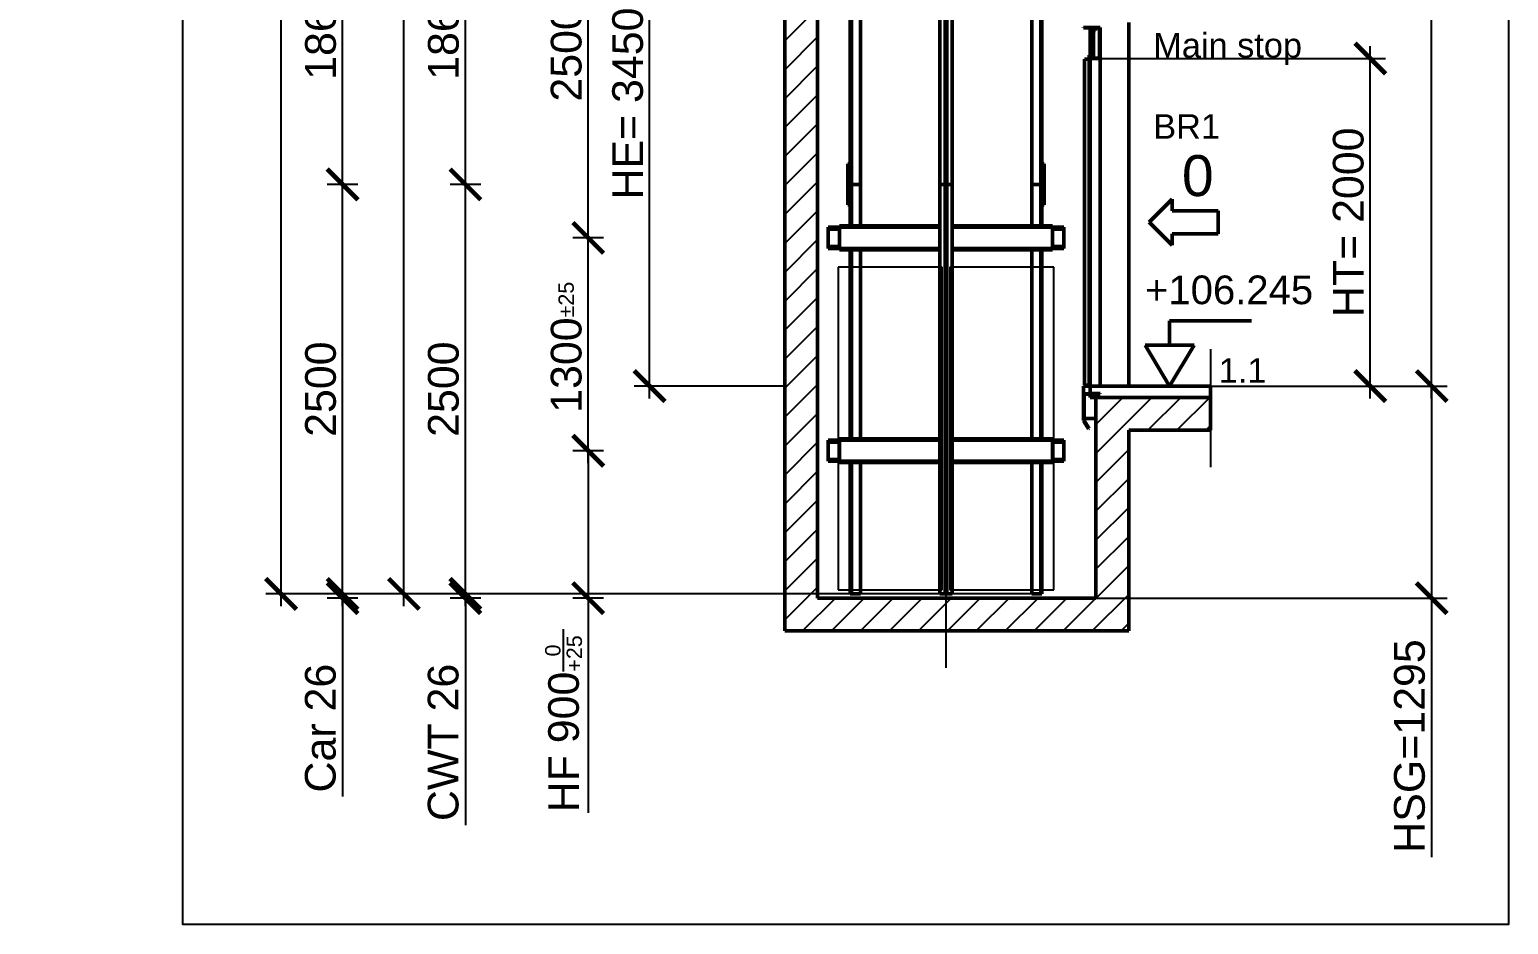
# Model space of a CAD drawing. Header units: millimetres. Extents: x -9546 to 173314, y -46180 to 27253.
# Drawn here: x 65256 to 74286, y -37733 to -32270 of the extents above; entities that cross this region are included whole.
import ezdxf

# ---------------------------------------------------------------- set-up
doc = ezdxf.new("R2010")
doc.units = ezdxf.units.MM
doc.linetypes.add('AM_ISO02W050', pattern=[7.5, 6, -1.5])
doc.linetypes.add('AM_ISO08W050', pattern=[18, 12, -1.5, 3, -1.5])
for name, color, linetype, lineweight in [('AM_0', 7, 'Continuous', 50), ('AM_5', 3, 'Continuous', 25), ('AM_8', 1, 'Continuous', 25), ('LDCar-AM_0', 7, 'Continuous', 50), ('LDCar-AM_3', 6, 'AM_ISO02W050', 25), ('LDCar-AM_4', 3, 'Continuous', 25), ('LDGuides-AM_0', 7, 'Continuous', 50), ('LDRailBrackets-AM_0', 7, 'Continuous', 50), ('LDShaft-AM_0', 7, 'Continuous', 50), ('LDShaft-AM_5', 3, 'Continuous', 25), ('LDShaft-AM_7', 4, 'AM_ISO08W050', 25)]:
    doc.layers.add(name, color=color, linetype=linetype, lineweight=lineweight)
doc.layers.add('AM_VIEWS', color=1, linetype='Continuous', lineweight=25, plot=False)
doc.styles.add('LD', font='ARIALUNI.ttf')
doc.dimstyles.new('LIFT', dxfattribs={"dimtxt": 2.5, "dimasz": 2.5, "dimexe": 1.25, "dimexo": 0, "dimgap": 0.5, "dimtad": 1, "dimdec": 0, "dimzin": 1, "dimdsep": 46, "dimtxsty": 'LD', "dimblk": 'ARCHTICK', "dimcen": 0, "dimdle": 1, "dimclrd": 3, "dimclre": 3, "dimclrt": 4, "dimadec": 0, "dimazin": 0, "dimtp": 0.1, "dimtm": 0.1, "dimtfac": 0.71, "dimtdec": 0, "dimtix": 1, "dimtmove": 0, "dimatfit": 3, "dimfxl": 1, "dimtolj": 1, "dimarcsym": 0})

# ---------------------------------------------------------------- blocks, each defined once
blk = doc.blocks.new('LD_20260611094835_0000028C')
at = {"layer": 'AM_8'}
for p, q in [((-1900, 3403.3), (-1700, 3603.3)), ((-1900, 3226.5), (-1700, 3426.5)), ((-1900, 3049.7), (-1700, 3249.7)), ((-1900, 2873), (-1700, 3073)), ((-1900, 2696.2), (-1700, 2896.2)), ((-1900, 2519.4), (-1700, 2719.4)), ((-1900, 2342.6), (-1700, 2542.6)), ((-1900, 2165.9), (-1700, 2365.9)), ((-1900, 1989.1), (-1700, 2189.1)), ((-1900, 1812.3), (-1700, 2012.3)), ((-1900, 1635.5), (-1700, 1835.5)), ((-1900, 1458.8), (-1700, 1658.8)), ((-1900, 1282), (-1700, 1482)), ((-1900, 1105.2), (-1700, 1305.2)), ((0, 883.9), (341.1, 1225)), ((0, 1060.7), (164.3, 1225)), ((317.9, 1025), (517.9, 1225)), ((494.7, 1025), (694.7, 1225)), ((-1900, 928.4), (-1700, 1128.4)), ((671.4, 1025), (700, 1053.6)), ((-1900, 751.7), (-1700, 951.7)), ((0, 707.1), (200, 907.1)), ((-1900, 574.9), (-1700, 774.9)), ((0, 530.3), (200, 730.3)), ((-1900, 398.1), (-1700, 598.1)), ((0, 353.6), (200, 553.6)), ((-1900, 221.3), (-1700, 421.3)), ((0, 176.8), (200, 376.8)), ((-1900, 44.5), (-1700, 244.5)), ((-200, -200), (200, 200)), ((-1900, -132.2), (-1700, 67.8)), ((-23.2, -200), (200, 23.2)), ((-1791, -200), (-1591, 0)), ((-1614.2, -200), (-1414.2, 0)), ((-1437.4, -200), (-1237.4, 0)), ((-1260.7, -200), (-1060.7, 0)), ((-1083.9, -200), (-883.9, 0)), ((-907.1, -200), (-707.1, 0)), ((-730.3, -200), (-530.3, 0)), ((-553.6, -200), (-353.6, 0)), ((-376.8, -200), (-176.8, 0)), ((153.6, -200), (200, -153.6))]:
    blk.add_line(p, q, dxfattribs=at)
blk = doc.blocks.new('LD_20260611094835_0000028D')
at = {"layer": 'LDShaft-AM_0'}
for p, q in [((-1900, 24391), (-1900, 0)), ((-1700, 0), (-1700, 24191)), ((200, 1295), (200, 3515)), ((80, 1225), (0, 1225)), ((0, 1225), (0, 0)), ((200, 1225), (80, 1225)), ((700, 1225), (200, 1225)), ((700, 1025), (700, 1225)), ((200, -200), (200, 1025)), ((200, 1025), (700, 1025)), ((-1900, 0), (-1900, -200)), ((0, 0), (-1700, 0)), ((-1900, -200), (0, -200)), ((0, -200), (80, -200)), ((80, -200), (200, -200))]:
    blk.add_line(p, q, dxfattribs=at)
blk = doc.blocks.new('LD_ENTRY_R')
for p, q in [((0, 0), (140.6, 140.6)), ((140.6, 70.3), (140.6, 140.6)), ((0, 0), (140.6, -140.6)), ((140.6, 70.3), (422, 70.3)), ((422, -70.3), (422, 70.3)), ((140.6, -70.3), (422, -70.3)), ((140.6, -70.3), (140.6, -140.6))]:
    blk.add_line(p, q)
blk = doc.blocks.new('LD_20260611094835_00000295')
at = {"layer": 'LDCar-AM_0'}
blk.add_blockref('LD_ENTRY_R', (0, 0), dxfattribs=at)
at = {"layer": 'LDCar-AM_0', "style": 'LD'}
blk.add_text('0', height=250, dxfattribs=at).set_placement((200, 160))
blk = doc.blocks.new('LD_ENTRY_FLOOR_R')
for p, q in [((0, 0), (-150, 250)), ((150, 250), (0, 0))]:
    blk.add_line(p, q)
at = {"layer": 'AM_0'}
for p, q in [((0, 397.7), (500, 397.7)), ((0, 250), (0, 397.7)), ((-150, 250), (150, 250))]:
    blk.add_line(p, q, dxfattribs=at)
blk = doc.blocks.new('LD_20260611094835_00000296')
at = {"layer": 'LDCar-AM_0'}
blk.add_blockref('LD_ENTRY_FLOOR_R', (0, 0), dxfattribs=at)
at = {"layer": 'LDCar-AM_0', "style": 'LD'}
blk.add_text('+106.245', height=175, dxfattribs=at).set_placement((-150, 500))
blk = doc.blocks.new('LD_20260611094835_00000297')
at = {"layer": 'LDShaft-AM_0'}
for p, q in [((0, 0), (-35, 0)), ((-35, 0), (-35, -70)), ((80, 0), (0, 0)), ((200, 0), (80, 0)), ((700, 0), (200, 0)), ((700, -70), (700, 0)), ((-35, -70), (0, -70)), ((0, -70), (80, -70)), ((80, -70), (200, -70)), ((200, -70), (700, -70))]:
    blk.add_line(p, q, dxfattribs=at)
blk = doc.blocks.new('LD_20260611094835_00000298')
at = {"layer": 'LDShaft-AM_0'}
for p, q in [((0, 0), (-35, 0)), ((-35, 0), (-35, -1)), ((0, -1), (0, 0)), ((-71, -1), (-71, -151)), ((-35, -1), (-71, -1)), ((-35, -1), (0, -1)), ((0, -151), (0, -22.5)), ((-71, -151), (0, -151))]:
    blk.add_line(p, q, dxfattribs=at)
blk = doc.blocks.new('LD_20260611094835_00000299')
at = {"layer": 'LDCar-AM_0'}
for p, q in [((-40, 2190), (-100, 2190)), ((-100, 2190), (-100, 2187)), ((-100, 2187), (-43, 2187)), ((-60, 2187), (-60, 2003)), ((-43, 2187), (-43, 2010)), ((-30, 2190), (-40, 2190)), ((-40, 2010), (-40, 2190)), ((-30, 2190), (-30, 2170)), ((0, 2190), (-30, 2190)), ((-30, 2170), (-27, 2170)), ((-27, 2170), (-27, 2187)), ((-27, 2187), (-3, 2187)), ((-3, 2187), (-3, 2003)), ((0, 2000), (0, 2190)), ((-66.5, 1995), (-95, 1995)), ((-95, 1995), (-95, 5)), ((-63.5, 2020), (-66.5, 2020)), ((-66.5, 2020), (-66.5, 2000)), ((-66.5, 2000), (0, 2000)), ((-66.5, 5), (-66.5, 1995)), ((-63.5, 2003), (-63.5, 2020)), ((-3, 2003), (-63.5, 2003)), ((-60, 2000), (-60, 0)), ((-43, 2010), (-40, 2010)), ((0, 0), (0, 2000)), ((-60, 0), (-100, 0)), ((-100, 0), (-100, -47.5)), ((-95, 5), (-66.5, 5)), ((-60, -44.5), (-60, 0)), ((-60, 0), (0, 0)), ((-100, -47.5), (-100, -210)), ((-97, -210), (-97, -47.5)), ((-97, -47.5), (-60, -47.5)), ((0, -44.5), (-60, -44.5)), ((-60, -47.5), (0, -47.5)), ((0, -47.5), (0, -44.5)), ((-100, -210), (-97, -210)), ((-97.2, -210.2), (-99.8, -211.8)), ((-99.8, -211.8), (-69.8, -260.8)), ((-67.2, -259.2), (-97.2, -210.2)), ((-69.8, -260.8), (-67.2, -259.2))]:
    blk.add_line(p, q, dxfattribs=at)
blk = doc.blocks.new('LD_20260611094835_000002D3')
at = {"layer": 'AM_0'}
for p, q in [((-725, 0.5), (-742.7, 0.5)), ((-742.7, 0.5), (-742.7, 0)), ((-725, 0), (-725, 0.5)), ((-725, 0.5), (-725, 0)), ((-707.3, 0.5), (-725, 0.5)), ((-707.3, 0), (-707.3, 0.5)), ((-100, 0.5), (-117.7, 0.5)), ((-117.7, 0.5), (-117.7, 0)), ((-100, 0), (-100, 0.5)), ((-100, 0.5), (-100, 0)), ((-82.3, 0.5), (-100, 0.5)), ((-82.3, 0), (-82.3, 0.5))]:
    blk.add_line(p, q, dxfattribs=at)
blk = doc.blocks.new('LD_20260611094835_000002D7')
at = {"layer": 'LDShaft-AM_7'}
blk.add_line((0, -20061), (0, 4980), dxfattribs=at)
blk = doc.blocks.new('LD_20260611094835_000002D9')
at = {"layer": 'LDCar-AM_3'}
for p, q in [((-23, 2020), (-658, 2020)), ((-658, 2020), (-658, 50)), ((-23, 50), (-23, 2020)), ((658, 2020), (23, 2020)), ((23, 2020), (23, 50)), ((658, 50), (658, 2020)), ((-658, 50), (-23, 50)), ((23, 50), (658, 50))]:
    blk.add_line(p, q, dxfattribs=at)
blk = doc.blocks.new('LD_20260611094835_000002DB')
at = {"layer": 'LDRailBrackets-AM_0'}
for p, q in [((-650, 64.5), (-720, 64.5)), ((-720, 64.5), (-720, 56.5)), ((-709, 56.5), (-720, 56.5)), ((-720, 56.5), (-720, 52.5)), ((-720, 52.5), (-720, -52.5)), ((-720, 52.5), (-709, 52.5)), ((-650, 56.5), (-709, 56.5)), ((-709, 56.5), (-709, 52.5)), ((-709, 52.5), (-709, 56.5)), ((-709, 52.5), (-650, 52.5)), ((-650, 72.5), (-650, 64.5)), ((-37.5, 72.5), (-650, 72.5)), ((-650, 64.5), (-650, -64.5)), ((-37.5, 64.5), (-650, 64.5)), ((650, 72.5), (37.5, 72.5)), ((650, 64.5), (37.5, 64.5)), ((650, 64.5), (650, 72.5)), ((720, 64.5), (650, 64.5)), ((650, -64.5), (650, 64.5)), ((709, 56.5), (650, 56.5)), ((650, 52.5), (709, 52.5)), ((709, 52.5), (709, 56.5)), ((709, 56.5), (709, 52.5)), ((720, 56.5), (709, 56.5)), ((709, 52.5), (720, 52.5)), ((720, 56.5), (720, 64.5)), ((720, 52.5), (720, 56.5)), ((720, -52.5), (720, 52.5)), ((-709, -52.5), (-720, -52.5)), ((-720, -52.5), (-720, -56.5)), ((-720, -56.5), (-720, -64.5)), ((-720, -56.5), (-709, -56.5)), ((-720, -64.5), (-650, -64.5)), ((-650, -52.5), (-709, -52.5)), ((-709, -52.5), (-709, -56.5)), ((-709, -56.5), (-709, -52.5)), ((-709, -56.5), (-650, -56.5)), ((-650, -64.5), (-37.5, -64.5)), ((-650, -64.5), (-650, -72.5)), ((-650, -72.5), (-37.5, -72.5)), ((37.5, -64.5), (650, -64.5)), ((37.5, -72.5), (650, -72.5)), ((709, -52.5), (650, -52.5)), ((650, -56.5), (709, -56.5)), ((650, -64.5), (720, -64.5)), ((650, -72.5), (650, -64.5)), ((709, -52.5), (709, -56.5)), ((720, -52.5), (709, -52.5)), ((709, -56.5), (709, -52.5)), ((709, -56.5), (720, -56.5)), ((720, -56.5), (720, -52.5)), ((720, -64.5), (720, -56.5))]:
    blk.add_line(p, q, dxfattribs=at)
blk = doc.blocks.new('LD_20260611094835_000002DC')
at = {"layer": 'LDRailBrackets-AM_0'}
for p, q in [((-650, 64.5), (-720, 64.5)), ((-720, 64.5), (-720, 56.5)), ((-709, 56.5), (-720, 56.5)), ((-720, 56.5), (-720, 52.5)), ((-720, 52.5), (-720, -52.5)), ((-720, 52.5), (-709, 52.5)), ((-709, 52.5), (-709, 56.5)), ((-650, 56.5), (-709, 56.5)), ((-709, 56.5), (-709, 52.5)), ((-709, 52.5), (-650, 52.5)), ((-650, 72.5), (-650, 64.5)), ((-37.5, 72.5), (-650, 72.5)), ((-650, 64.5), (-650, -64.5)), ((-37.5, 64.5), (-650, 64.5)), ((650, 72.5), (37.5, 72.5)), ((650, 64.5), (37.5, 64.5)), ((650, 64.5), (650, 72.5)), ((650, -64.5), (650, 64.5)), ((720, 64.5), (650, 64.5)), ((709, 56.5), (650, 56.5)), ((650, 52.5), (709, 52.5)), ((709, 56.5), (709, 52.5)), ((720, 56.5), (709, 56.5)), ((709, 52.5), (709, 56.5)), ((709, 52.5), (720, 52.5)), ((720, 56.5), (720, 64.5)), ((720, 52.5), (720, 56.5)), ((720, -52.5), (720, 52.5)), ((-709, -52.5), (-720, -52.5)), ((-720, -52.5), (-720, -56.5)), ((-720, -56.5), (-720, -64.5)), ((-720, -56.5), (-709, -56.5)), ((-720, -64.5), (-650, -64.5)), ((-709, -56.5), (-709, -52.5)), ((-650, -52.5), (-709, -52.5)), ((-709, -52.5), (-709, -56.5)), ((-709, -56.5), (-650, -56.5)), ((-650, -64.5), (-37.5, -64.5)), ((-650, -64.5), (-650, -72.5)), ((-650, -72.5), (-37.5, -72.5)), ((37.5, -64.5), (650, -64.5)), ((37.5, -72.5), (650, -72.5)), ((709, -52.5), (650, -52.5)), ((650, -56.5), (709, -56.5)), ((650, -64.5), (720, -64.5)), ((650, -72.5), (650, -64.5)), ((709, -56.5), (709, -52.5)), ((709, -52.5), (709, -56.5)), ((720, -52.5), (709, -52.5)), ((709, -56.5), (720, -56.5)), ((720, -56.5), (720, -52.5)), ((720, -64.5), (720, -56.5))]:
    blk.add_line(p, q, dxfattribs=at)
blk = doc.blocks.new('LD_20260611094835_000002EC')
at = {"layer": 'LDGuides-AM_0'}
for p, q in [((24, 930), (-31, 930)), ((-31, 930), (-31, -930)), ((31, 930), (24, 930)), ((24, 930), (24, -930)), ((24, -930), (24, 930)), ((31, -930), (31, 930)), ((-31, -930), (24, -930)), ((24, -930), (31, -930))]:
    blk.add_line(p, q, dxfattribs=at)
blk = doc.blocks.new('LD_20260611094835_000002F8')
at = {"layer": 'LDGuides-AM_0'}
for p, q in [((24, 1250), (-31, 1250)), ((-31, 1250), (-31, 996.5)), ((24, 996.5), (24, 1250)), ((31, 1250), (24, 1250)), ((24, 1250), (24, 996.5)), ((31, 996.5), (31, 1250)), ((-31, 851.5), (-31, -303.5)), ((24, -303.5), (24, 851.5)), ((24, 851.5), (24, -303.5)), ((31, -303.5), (31, 851.5)), ((-31, -448.5), (-31, -1250)), ((24, -1250), (24, -448.5)), ((24, -448.5), (24, -1250)), ((31, -1250), (31, -448.5)), ((-31, -1250), (24, -1250)), ((24, -1250), (31, -1250))]:
    blk.add_line(p, q, dxfattribs=at)
blk = doc.blocks.new('LD_20260611094835_000002F9')
at = {"layer": 'AM_0'}
for p, q in [((15, 125), (0, 125)), ((0, 125), (0, -125)), ((15, -125), (15, 125)), ((0, -125), (15, -125))]:
    blk.add_line(p, q, dxfattribs=at)
blk = doc.blocks.new('LD_20260611094835_000002FC')
at = {"layer": 'LDGuides-AM_0'}
for p, q in [((-24, 930), (-31, 930)), ((-31, 930), (-31, -930)), ((31, 930), (-24, 930)), ((-24, 930), (-24, -930)), ((-24, -930), (-24, 930)), ((31, -930), (31, 930)), ((-31, -930), (-24, -930)), ((-24, -930), (31, -930))]:
    blk.add_line(p, q, dxfattribs=at)
blk = doc.blocks.new('LD_20260611094835_000002FE')
at = {"layer": 'LDGuides-AM_0'}
for p, q in [((-24, 1250), (-31, 1250)), ((-31, 1250), (-31, 996.5)), ((31, 1250), (-24, 1250)), ((-24, 1250), (-24, 996.5)), ((-24, 996.5), (-24, 1250)), ((31, 996.5), (31, 1250)), ((-31, 851.5), (-31, -303.5)), ((-24, 851.5), (-24, -303.5)), ((-24, -303.5), (-24, 851.5)), ((31, -303.5), (31, 851.5)), ((-31, -448.5), (-31, -1250)), ((-24, -448.5), (-24, -1250)), ((-24, -1250), (-24, -448.5)), ((31, -1250), (31, -448.5)), ((-31, -1250), (-24, -1250)), ((-24, -1250), (31, -1250))]:
    blk.add_line(p, q, dxfattribs=at)
blk = doc.blocks.new('LD_20260611094835_000002FF')
at = {"layer": 'AM_0'}
for p, q in [((0, 125), (-15, 125)), ((-15, 125), (-15, -125)), ((0, -125), (0, 125)), ((-15, -125), (0, -125))]:
    blk.add_line(p, q, dxfattribs=at)
blk = doc.blocks.new('LD_20260611094835_00000316')
at = {"layer": 'LDGuides-AM_0'}
for p, q in [((-5, 930), (-37.5, 930)), ((-37.5, 930), (-37.5, -930)), ((-5, -930), (-5, 930)), ((5, 930), (-5, 930)), ((-5, 930), (-5, -930)), ((37.5, 930), (5, 930)), ((5, 930), (5, -930)), ((5, -930), (5, 930)), ((37.5, -930), (37.5, 930)), ((-37.5, -930), (-5, -930)), ((-5, -930), (5, -930)), ((5, -930), (37.5, -930))]:
    blk.add_line(p, q, dxfattribs=at)
blk = doc.blocks.new('LD_20260611094835_00000322')
at = {"layer": 'LDGuides-AM_0'}
for p, q in [((-5, 1250), (-37.5, 1250)), ((-37.5, 1250), (-37.5, -1250)), ((-5, -1250), (-5, 1250)), ((5, 1250), (-5, 1250)), ((-5, 1250), (-5, -1250)), ((37.5, 1250), (5, 1250)), ((5, 1250), (5, -1250)), ((5, -1250), (5, 1250)), ((37.5, -1250), (37.5, 1250)), ((-37.5, -1250), (-5, -1250)), ((-5, -1250), (5, -1250)), ((5, -1250), (37.5, -1250))]:
    blk.add_line(p, q, dxfattribs=at)
blk = doc.blocks.new('_ArchTick')
at = {"color": 0, "linetype": 'ByBlock', "const_width": 0.15}
blk.add_lwpolyline([(-0.5, -0.5), (0.5, 0.5)], dxfattribs=at)
blk = doc.blocks.new('*D2491')
at = {"layer": 'Defpoints', "color": 0, "transparency": 16777216}
for p in [(69042.3, -30996.1), (69867.3, -30996.1), (69867.3, -34446.1)]:
    blk.add_point(p, dxfattribs=at)
at = {"layer": 'LDShaft-AM_5', "color": 3, "lineweight": -2, "transparency": 16777216}
for p, q in [((69042.3, -34521.1), (69042.3, -30921.1)), ((69867.3, -30996.1), (68948.5, -30996.1)), ((69867.3, -34446.1), (68948.5, -34446.1))]:
    blk.add_line(p, q, dxfattribs=at)
at = {"layer": 'LDShaft-AM_5', "color": 3, "lineweight": -2, "transparency": 16777216, "xscale": 187.5, "yscale": 187.5, "zscale": 187.5}
for p, rotation in [((69042.3, -30996.1), 90), ((69042.3, -34446.1), 270)]:
    blk.add_blockref('_ArchTick', p, dxfattribs=dict(at, rotation=rotation))
at = {"layer": 'LDShaft-AM_5', "color": 4, "transparency": 16777216, "insert": (68909, -32721.1), "char_height": 187.5, "attachment_point": 5, "rotation": 90, "style": 'LD'}
blk.add_mtext('\\A1;HE= 3450', dxfattribs=at)
blk = doc.blocks.new('*D2492')
at = {"layer": 'Defpoints', "color": 0, "transparency": 16777216}
for p in [(67167.3, -33215.1), (67261, -33215.1), (67261, -35715.1)]:
    blk.add_point(p, dxfattribs=at)
at = {"layer": 'LDShaft-AM_5', "color": 3, "lineweight": -2, "transparency": 16777216}
for p, q in [((67261, -33215.1), (67073.5, -33215.1)), ((67167.3, -35790.1), (67167.3, -33140.1)), ((67261, -35715.1), (67073.5, -35715.1))]:
    blk.add_line(p, q, dxfattribs=at)
at = {"layer": 'LDShaft-AM_5', "color": 3, "lineweight": -2, "transparency": 16777216, "xscale": 187.5, "yscale": 187.5, "zscale": 187.5}
for p, rotation in [((67167.3, -33215.1), 90), ((67167.3, -35715.1), 270)]:
    blk.add_blockref('_ArchTick', p, dxfattribs=dict(at, rotation=rotation))
at = {"layer": 'LDShaft-AM_5', "color": 4, "transparency": 16777216, "insert": (67034, -34465.1), "char_height": 187.5, "attachment_point": 5, "rotation": 90, "style": 'LD'}
blk.add_mtext('\\A1;2500', dxfattribs=at)
blk = doc.blocks.new('*D2493')
at = {"layer": 'AM_5', "color": 3, "lineweight": -2, "transparency": 16777216}
for p, q in [((66792.3, -35790.1), (66792.3, -12720.1)), ((70852.3, -12795.1), (66698.5, -12795.1)), ((70852.3, -35715.1), (66698.5, -35715.1))]:
    blk.add_line(p, q, dxfattribs=at)
at = {"layer": 'Defpoints', "color": 0, "transparency": 16777216}
for p in [(66792.3, -12795.1), (70852.3, -12795.1), (70852.3, -35715.1)]:
    blk.add_point(p, dxfattribs=at)
at = {"layer": 'AM_5', "color": 3, "lineweight": -2, "transparency": 16777216, "xscale": 187.5, "yscale": 187.5, "zscale": 187.5}
for p, rotation in [((66792.3, -12795.1), 90), ((66792.3, -35715.1), 270)]:
    blk.add_blockref('_ArchTick', p, dxfattribs=dict(at, rotation=rotation))
at = {"layer": 'AM_5', "color": 4, "transparency": 16777216, "insert": (66631.9, -24255.1), "char_height": 187.5, "attachment_point": 5, "rotation": 90, "style": 'LD'}
blk.add_mtext('\\A1;Car Guide rail track length (T75-3/B 75/62/10) = 22920', dxfattribs=at)
blk = doc.blocks.new('*D2497')
at = {"layer": 'Defpoints', "color": 0, "transparency": 16777216}
for p in [(67167.3, -31355.1), (67261, -31355.1), (67261, -33215.1)]:
    blk.add_point(p, dxfattribs=at)
at = {"layer": 'LDShaft-AM_5', "color": 3, "lineweight": -2, "transparency": 16777216}
for p, q in [((67167.3, -33290.1), (67167.3, -31280.1)), ((67261, -31355.1), (67073.5, -31355.1)), ((67261, -33215.1), (67073.5, -33215.1))]:
    blk.add_line(p, q, dxfattribs=at)
at = {"layer": 'LDShaft-AM_5', "color": 3, "lineweight": -2, "transparency": 16777216, "xscale": 187.5, "yscale": 187.5, "zscale": 187.5}
for p, rotation in [((67167.3, -31355.1), 90), ((67167.3, -33215.1), 270)]:
    blk.add_blockref('_ArchTick', p, dxfattribs=dict(at, rotation=rotation))
at = {"layer": 'LDShaft-AM_5', "color": 4, "transparency": 16777216, "insert": (67034, -32285.1), "char_height": 187.5, "attachment_point": 5, "rotation": 90, "style": 'LD'}
blk.add_mtext('\\A1;1860', dxfattribs=at)
blk = doc.blocks.new('*D2498')
at = {"layer": 'Defpoints', "color": 0, "transparency": 16777216}
for p in [(67167.3, -35715.1), (67261, -35715.1), (67261, -35741.1)]:
    blk.add_point(p, dxfattribs=at)
at = {"layer": 'LDShaft-AM_5', "color": 3, "lineweight": -2, "transparency": 16777216}
for p, q in [((67167.3, -35715.1), (67167.3, -35527.6)), ((67261, -35715.1), (67073.5, -35715.1)), ((67261, -35741.1), (67073.5, -35741.1)), ((67167.3, -35715.1), (67167.3, -35741.1)), ((67167.3, -35741.1), (67167.3, -36953))]:
    blk.add_line(p, q, dxfattribs=at)
at = {"layer": 'LDShaft-AM_5', "color": 3, "lineweight": -2, "transparency": 16777216, "xscale": 187.5, "yscale": 187.5, "zscale": 187.5}
for p, rotation in [((67167.3, -35715.1), 270), ((67167.3, -35741.1), 90)]:
    blk.add_blockref('_ArchTick', p, dxfattribs=dict(at, rotation=rotation))
at = {"layer": 'LDShaft-AM_5', "color": 4, "transparency": 16777216, "insert": (67032.8, -36534.6), "char_height": 187.5, "attachment_point": 5, "rotation": 90, "style": 'LD'}
blk.add_mtext('\\A1;Car 26', dxfattribs=at)
blk = doc.blocks.new('_NONE')
blk = doc.blocks.new('*D2503')
at = {"layer": 'Defpoints', "color": 0, "transparency": 16777216}
for p in [(71792.3, -32446.1), (73442.3, -32446.1), (71792.3, -34446.1)]:
    blk.add_point(p, dxfattribs=at)
at = {"layer": 'LDShaft-AM_5', "color": 3, "lineweight": -2, "transparency": 16777216}
for p, q in [((73442.3, -34521.1), (73442.3, -32371.1)), ((71792.3, -32446.1), (73536, -32446.1)), ((71792.3, -34446.1), (73536, -34446.1))]:
    blk.add_line(p, q, dxfattribs=at)
at = {"layer": 'LDShaft-AM_5', "color": 3, "lineweight": -2, "transparency": 16777216, "xscale": 187.5, "yscale": 187.5, "zscale": 187.5}
for p, rotation in [((73442.3, -32446.1), 90), ((73442.3, -34446.1), 270)]:
    blk.add_blockref('_ArchTick', p, dxfattribs=dict(at, rotation=rotation))
at = {"layer": 'LDShaft-AM_5', "color": 4, "transparency": 16777216, "insert": (73309, -33446.1), "char_height": 187.5, "attachment_point": 5, "rotation": 90, "style": 'LD'}
blk.add_mtext('\\A1;HT= 2000', dxfattribs=at)
blk = doc.blocks.new('*D2507')
at = {"layer": 'Defpoints', "color": 0, "transparency": 16777216}
for p in [(68667.3, -34841.1), (68761, -34841.1), (68761, -35741.1)]:
    blk.add_point(p, dxfattribs=at)
at = {"layer": 'LDShaft-AM_5', "color": 3, "lineweight": -2, "transparency": 16777216}
for p, q in [((68761, -34841.1), (68573.5, -34841.1)), ((68667.3, -34841.1), (68667.3, -35816.1)), ((68761, -35741.1), (68573.5, -35741.1)), ((68667.3, -35741.1), (68667.3, -37051.3))]:
    blk.add_line(p, q, dxfattribs=at)
at = {"layer": 'LDShaft-AM_5', "color": 3, "lineweight": -2, "transparency": 16777216, "xscale": 187.5, "yscale": 187.5, "zscale": 187.5}
for p, rotation in [((68667.3, -34841.1), 90), ((68667.3, -35741.1), 270)]:
    blk.add_blockref('_ArchTick', p, dxfattribs=dict(at, rotation=rotation))
at = {"layer": 'LDShaft-AM_5', "color": 4, "transparency": 16777216, "insert": (68516.7, -36490), "char_height": 187.5, "attachment_point": 5, "rotation": 90, "style": 'LD'}
blk.add_mtext('\\A1;HF 900\\H0.5x;\\S0/+25 ', dxfattribs=at)
blk = doc.blocks.new('*D2509')
at = {"layer": 'Defpoints', "color": 0, "transparency": 16777216}
for p in [(68667.3, -33541.1), (68761, -33541.1), (68761, -34841.1)]:
    blk.add_point(p, dxfattribs=at)
at = {"layer": 'LDShaft-AM_5', "color": 3, "lineweight": -2, "transparency": 16777216}
for p, q in [((68667.3, -34916.1), (68667.3, -33466.1)), ((68761, -33541.1), (68573.5, -33541.1)), ((68761, -34841.1), (68573.5, -34841.1))]:
    blk.add_line(p, q, dxfattribs=at)
at = {"layer": 'LDShaft-AM_5', "color": 3, "lineweight": -2, "transparency": 16777216, "xscale": 187.5, "yscale": 187.5, "zscale": 187.5}
for p, rotation in [((68667.3, -33541.1), 90), ((68667.3, -34841.1), 270)]:
    blk.add_blockref('_ArchTick', p, dxfattribs=dict(at, rotation=rotation))
at = {"layer": 'LDShaft-AM_5', "color": 4, "transparency": 16777216, "insert": (68534, -34191.1), "char_height": 187.5, "attachment_point": 5, "rotation": 90, "style": 'LD'}
blk.add_mtext('\\A1;1300\\H0.5x;\\S±25 ', dxfattribs=at)
blk = doc.blocks.new('*D2516')
at = {"layer": 'Defpoints', "color": 0, "transparency": 16777216}
for p in [(68667.3, -31041.1), (68761, -31041.1), (68761, -33541.1)]:
    blk.add_point(p, dxfattribs=at)
at = {"layer": 'LDShaft-AM_5', "color": 3, "lineweight": -2, "transparency": 16777216}
for p, q in [((68667.3, -33616.1), (68667.3, -30966.1)), ((68761, -31041.1), (68573.5, -31041.1)), ((68761, -33541.1), (68573.5, -33541.1))]:
    blk.add_line(p, q, dxfattribs=at)
at = {"layer": 'LDShaft-AM_5', "color": 3, "lineweight": -2, "transparency": 16777216, "xscale": 187.5, "yscale": 187.5, "zscale": 187.5}
for p, rotation in [((68667.3, -31041.1), 90), ((68667.3, -33541.1), 270)]:
    blk.add_blockref('_ArchTick', p, dxfattribs=dict(at, rotation=rotation))
at = {"layer": 'LDShaft-AM_5', "color": 4, "transparency": 16777216, "insert": (68534, -32291.1), "char_height": 187.5, "attachment_point": 5, "rotation": 90, "style": 'LD'}
blk.add_mtext('\\A1;2500\\H0.5x;\\S±25 ', dxfattribs=at)
blk = doc.blocks.new('*D2521')
at = {"layer": 'Defpoints', "color": 0, "transparency": 16777216}
for p in [(67917.3, -35715.1), (68011, -35715.1), (68011, -35741.1)]:
    blk.add_point(p, dxfattribs=at)
at = {"layer": 'LDShaft-AM_5', "color": 3, "lineweight": -2, "transparency": 16777216}
for p, q in [((67917.3, -35715.1), (67917.3, -35527.6)), ((68011, -35715.1), (67823.5, -35715.1)), ((68011, -35741.1), (67823.5, -35741.1)), ((67917.3, -35715.1), (67917.3, -35741.1)), ((67917.3, -35741.1), (67917.3, -37127.4))]:
    blk.add_line(p, q, dxfattribs=at)
at = {"layer": 'LDShaft-AM_5', "color": 3, "lineweight": -2, "transparency": 16777216, "xscale": 187.5, "yscale": 187.5, "zscale": 187.5}
for p, rotation in [((67917.3, -35715.1), 270), ((67917.3, -35741.1), 90)]:
    blk.add_blockref('_ArchTick', p, dxfattribs=dict(at, rotation=rotation))
at = {"layer": 'LDShaft-AM_5', "color": 4, "transparency": 16777216, "insert": (67782.8, -36621.8), "char_height": 187.5, "attachment_point": 5, "rotation": 90, "style": 'LD'}
blk.add_mtext('\\A1;CWT 26', dxfattribs=at)
blk = doc.blocks.new('*D2522')
at = {"layer": 'AM_5', "color": 3, "lineweight": -2, "transparency": 16777216}
for p, q in [((71767.3, -34446.1), (73911, -34446.1)), ((73817.3, -34446.1), (73817.3, -35816.1)), ((71767.3, -35741.1), (73911, -35741.1)), ((73817.3, -35741.1), (73817.3, -37322.3))]:
    blk.add_line(p, q, dxfattribs=at)
at = {"layer": 'Defpoints', "color": 0, "transparency": 16777216}
for p in [(71767.3, -34446.1), (73817.3, -34446.1), (71767.3, -35741.1)]:
    blk.add_point(p, dxfattribs=at)
at = {"layer": 'AM_5', "color": 3, "lineweight": -2, "transparency": 16777216, "xscale": 187.5, "yscale": 187.5, "zscale": 187.5}
for p, rotation in [((73817.3, -34446.1), 90), ((73817.3, -35741.1), 270)]:
    blk.add_blockref('_ArchTick', p, dxfattribs=dict(at, rotation=rotation))
at = {"layer": 'AM_5', "color": 4, "transparency": 16777216, "insert": (73682.8, -36625.5), "char_height": 187.5, "attachment_point": 5, "rotation": 90, "style": 'LD'}
blk.add_mtext('\\A1;HSG=1295{\\H0.5x; \\S^ ;} ', dxfattribs=at)
blk = doc.blocks.new('*D2524')
at = {"layer": 'AM_5', "color": 3, "lineweight": -2, "transparency": 16777216}
for p, q in [((67542.3, -35790.1), (67542.3, -12910.1)), ((71406.3, -12985.1), (67448.5, -12985.1)), ((71406.3, -35715.1), (67448.5, -35715.1))]:
    blk.add_line(p, q, dxfattribs=at)
at = {"layer": 'Defpoints', "color": 0, "transparency": 16777216}
for p in [(67542.3, -12985.1), (71406.3, -12985.1), (71406.3, -35715.1)]:
    blk.add_point(p, dxfattribs=at)
at = {"layer": 'AM_5', "color": 3, "lineweight": -2, "transparency": 16777216, "xscale": 187.5, "yscale": 187.5, "zscale": 187.5}
for p, rotation in [((67542.3, -12985.1), 90), ((67542.3, -35715.1), 270)]:
    blk.add_blockref('_ArchTick', p, dxfattribs=dict(at, rotation=rotation))
at = {"layer": 'AM_5', "color": 4, "transparency": 16777216, "insert": (67381.9, -24350.1), "char_height": 187.5, "attachment_point": 5, "rotation": 90, "style": 'LD'}
blk.add_mtext('\\A1;Counterweight Guide rail track length (T75-3/B 75/62/10) = 22730', dxfattribs=at)
blk = doc.blocks.new('*D2525')
at = {"layer": 'Defpoints', "color": 0, "transparency": 16777216}
for p in [(67917.3, -31355.1), (68011, -31355.1), (68011, -33215.1)]:
    blk.add_point(p, dxfattribs=at)
at = {"layer": 'LDShaft-AM_5', "color": 3, "lineweight": -2, "transparency": 16777216}
for p, q in [((67917.3, -33290.1), (67917.3, -31280.1)), ((68011, -31355.1), (67823.5, -31355.1)), ((68011, -33215.1), (67823.5, -33215.1))]:
    blk.add_line(p, q, dxfattribs=at)
at = {"layer": 'LDShaft-AM_5', "color": 3, "lineweight": -2, "transparency": 16777216, "xscale": 187.5, "yscale": 187.5, "zscale": 187.5}
for p, rotation in [((67917.3, -31355.1), 90), ((67917.3, -33215.1), 270)]:
    blk.add_blockref('_ArchTick', p, dxfattribs=dict(at, rotation=rotation))
at = {"layer": 'LDShaft-AM_5', "color": 4, "transparency": 16777216, "insert": (67784, -32285.1), "char_height": 187.5, "attachment_point": 5, "rotation": 90, "style": 'LD'}
blk.add_mtext('\\A1;1860', dxfattribs=at)
blk = doc.blocks.new('*D2527')
at = {"layer": 'Defpoints', "color": 0, "transparency": 16777216}
for p in [(67917.3, -33215.1), (68011, -33215.1), (68011, -35715.1)]:
    blk.add_point(p, dxfattribs=at)
at = {"layer": 'LDShaft-AM_5', "color": 3, "lineweight": -2, "transparency": 16777216}
for p, q in [((68011, -33215.1), (67823.5, -33215.1)), ((67917.3, -35790.1), (67917.3, -33140.1)), ((68011, -35715.1), (67823.5, -35715.1))]:
    blk.add_line(p, q, dxfattribs=at)
at = {"layer": 'LDShaft-AM_5', "color": 3, "lineweight": -2, "transparency": 16777216, "xscale": 187.5, "yscale": 187.5, "zscale": 187.5}
for p, rotation in [((67917.3, -33215.1), 90), ((67917.3, -35715.1), 270)]:
    blk.add_blockref('_ArchTick', p, dxfattribs=dict(at, rotation=rotation))
at = {"layer": 'LDShaft-AM_5', "color": 4, "transparency": 16777216, "insert": (67784, -34465.1), "char_height": 187.5, "attachment_point": 5, "rotation": 90, "style": 'LD'}
blk.add_mtext('\\A1;2500', dxfattribs=at)
blk = doc.blocks.new('*D2529')
at = {"layer": 'AM_5', "color": 3, "lineweight": -2, "transparency": 16777216}
for p, q in [((73817.3, -34521.1), (73817.3, -16296.1)), ((71767.3, -16371.1), (73911, -16371.1)), ((71767.3, -34446.1), (73911, -34446.1))]:
    blk.add_line(p, q, dxfattribs=at)
at = {"layer": 'Defpoints', "color": 0, "transparency": 16777216}
for p in [(71767.3, -16371.1), (73817.3, -16371.1), (71767.3, -34446.1)]:
    blk.add_point(p, dxfattribs=at)
at = {"layer": 'AM_5', "color": 3, "lineweight": -2, "transparency": 16777216, "xscale": 187.5, "yscale": 187.5, "zscale": 187.5}
for p, rotation in [((73817.3, -16371.1), 90), ((73817.3, -34446.1), 270)]:
    blk.add_blockref('_ArchTick', p, dxfattribs=dict(at, rotation=rotation))
at = {"layer": 'AM_5', "color": 4, "transparency": 16777216, "insert": (73677.1, -25408.6), "char_height": 187.5, "attachment_point": 5, "rotation": 90, "style": 'LD'}
blk.add_mtext('\\A1;HQ= 18075', dxfattribs=at)
blk = doc.blocks.new('LD_20260611094835_0000032B')
at = {"layer": 'LDCar-AM_4'}
blk.add_line((700, 1520), (700, 800), dxfattribs=at)

msp = doc.modelspace()

# ---------------------------------------------------------------- linework, layer by layer
at = {"layer": 'AM_VIEWS'}
msp.add_lwpolyline([(66192.3, -10225.1), (74286, -10225.1), (74286, -37733.1), (66192.3, -37733.1)], close=True, dxfattribs=at)

# ---------------------------------------------------------------- block references
for name, p in [('LD_20260611094835_000002D7', (70852.3, -16105.1)), ('LD_20260611094835_0000028C', (71767.3, -35741.1)), ('LD_20260611094835_0000028D', (71767.3, -35741.1)), ('LD_20260611094835_0000032B', (71767.3, -35741.1)), ('LD_20260611094835_000002FC', (70298.3, -32285.1)), ('LD_20260611094835_00000316', (70852.3, -32285.1)), ('LD_20260611094835_000002EC', (71406.3, -32285.1)), ('LD_20260611094835_00000299', (71792.3, -34446.1)), ('LD_20260611094835_00000295', (72092.3, -33446.1)), ('LD_20260611094835_000002FF', (70267.3, -33215.1)), ('LD_20260611094835_000002F9', (71437.3, -33215.1)), ('LD_20260611094835_000002FE', (70298.3, -34465.1)), ('LD_20260611094835_00000322', (70852.3, -34465.1)), ('LD_20260611094835_000002F8', (71406.3, -34465.1)), ('LD_20260611094835_000002DC', (70852.3, -33541.1)), ('LD_20260611094835_000002D9', (70852.3, -35741.1)), ('LD_20260611094835_00000296', (72217.3, -34446.1)), ('LD_20260611094835_00000297', (71767.3, -34446.1)), ('LD_20260611094835_00000298', (71767.3, -34493.6)), ('LD_20260611094835_000002DB', (70852.3, -34841.1)), ('LD_20260611094835_000002D3', (71767.3, -35741.1))]:
    msp.add_blockref(name, p)

# ---------------------------------------------------------------- texts
at = {"layer": 'LDShaft-AM_0', "char_height": 150, "attachment_point": 7, "style": 'LD'}
for s, insert in [('\\fArial Unicode MS|b0|i0;\\l\\C256;Main stop', (72117.3, -32486.1)), ('\\fArial Unicode MS|b0|i0;\\l\\C256;BR1', (72117.3, -32936.1)), ('\\fArial Unicode MS|b0|i0;\\l\\C256;1.1', (72517.3, -34426.1))]:
    msp.add_mtext(s, dxfattribs=dict(at, insert=insert))

# ---------------------------------------------------------------- dimensions: what is measured, and where the dimension line sits
at = {"layer": 'AM_5'}
for base, p1, p2, text, override, picture, middle in [((66792.3, -12795.1), (70852.3, -35715.1), (70852.3, -12795.1), 'Car Guide rail track length (T75-3/B 75/62/10) = <>', {"dimscale": 75, "dimtxt": 2.5, "dimtix": 1}, '*D2493', (66631.9, -24255.1)), ((67542.3, -12985.1), (71406.3, -35715.1), (71406.3, -12985.1), 'Counterweight Guide rail track length (T75-3/B 75/62/10) = <>', {"dimscale": 75, "dimtxt": 2.5, "dimtix": 1}, '*D2524', (67381.9, -24350.1)), ((73817.3, -16371.1), (71767.3, -34446.1), (71767.3, -16371.1), 'HQ= <>', {"dimscale": 75, "dimtxt": 2.5, "dimtix": 1}, '*D2529', (73677.1, -25408.6)), ((73817.3, -34446.1), (71767.3, -35741.1), (71767.3, -34446.1), 'HSG=<>{\\H0.5x; \\S^ ;} ', {"dimscale": 75, "dimtxt": 2.5, "dimjust": 1, "dimtix": 0}, '*D2522', (73682.8, -36625.5))]:
    dim = msp.add_linear_dim(base=base, p1=p1, p2=p2, angle=90, text=text, dimstyle='LIFT', override=override, dxfattribs=at)
    dim.commit()
    dim.dimension.update_dxf_attribs({"geometry": picture, "text_midpoint": middle})
at = {"layer": 'LDShaft-AM_5'}
for base, p1, p2, text, override, picture, middle in [((68667.3, -31041.1), (68761, -33541.1), (68761, -31041.1), '<>\\H0.5x;\\S±25 ', {"dimscale": 75, "dimtxt": 2.5, "dimtix": 1}, '*D2516', (68534, -32291.1)), ((69042.3, -30996.1), (69867.3, -34446.1), (69867.3, -30996.1), 'HE= <>', {"dimscale": 75, "dimtxt": 2.5, "dimtix": 1}, '*D2491', (68909, -32721.1)), ((73442.3, -32446.1), (71792.3, -34446.1), (71792.3, -32446.1), 'HT= <>', {"dimscale": 75, "dimtxt": 2.5, "dimtix": 1}, '*D2503', (73309, -33446.1)), ((68667.3, -33541.1), (68761, -34841.1), (68761, -33541.1), '<>\\H0.5x;\\S±25 ', {"dimscale": 75, "dimtxt": 2.5, "dimtix": 1}, '*D2509', (68534, -34191.1)), ((68667.3, -34841.1), (68761, -35741.1), (68761, -34841.1), 'HF <>\\H0.5x;\\S0/+25 ', {"dimscale": 75, "dimtxt": 2.5, "dimjust": 1, "dimtix": 0}, '*D2507', (68516.7, -36490)), ((67167.3, -35715.1), (67261, -35741.1), (67261, -35715.1), 'Car <>', {"dimscale": 75, "dimtxt": 2.5, "dimjust": 1, "dimblk2": 'NONE', "dimtix": 0}, '*D2498', (67032.8, -36534.6)), ((67917.3, -35715.1), (68011, -35741.1), (68011, -35715.1), 'CWT <>', {"dimscale": 75, "dimtxt": 2.5, "dimjust": 1, "dimblk2": 'NONE', "dimtix": 0}, '*D2521', (67782.8, -36621.8))]:
    dim = msp.add_linear_dim(base=base, p1=p1, p2=p2, angle=90, text=text, dimstyle='LIFT', override=override, dxfattribs=at)
    dim.commit()
    dim.dimension.update_dxf_attribs({"geometry": picture, "text_midpoint": middle})
for base, p1, p2, picture, middle in [((67167.3, -31355.1), (67261, -33215.1), (67261, -31355.1), '*D2497', (67034, -32285.1)), ((67917.3, -31355.1), (68011, -33215.1), (68011, -31355.1), '*D2525', (67784, -32285.1)), ((67167.3, -33215.1), (67261, -35715.1), (67261, -33215.1), '*D2492', (67034, -34465.1)), ((67917.3, -33215.1), (68011, -35715.1), (68011, -33215.1), '*D2527', (67784, -34465.1))]:
    dim = msp.add_linear_dim(base=base, p1=p1, p2=p2, angle=90, dimstyle='LIFT', override={"dimscale": 75, "dimtxt": 2.5, "dimtix": 1}, dxfattribs=at)
    dim.commit()
    dim.dimension.update_dxf_attribs({"geometry": picture, "text_midpoint": middle})

doc.saveas('drawing.dxf')
